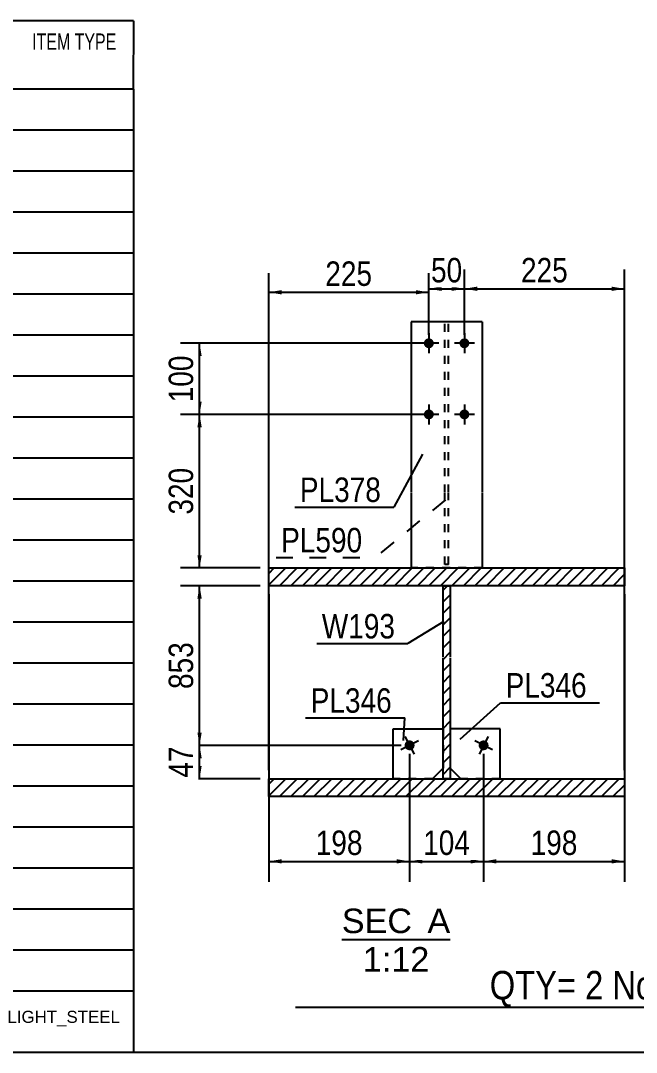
# Model space of a CAD drawing. Header units: millimetres. Extents: x -248 to 165, y -167 to 121.
# Drawn here: x -103.4 to -31.3, y -166.5 to -45.7 of the extents above; entities that cross this region are included whole.
import ezdxf

# ---------------------------------------------------------------- set-up
doc = ezdxf.new("R2010")
doc.units = ezdxf.units.MM
doc.linetypes.add('DXK_LINE_DOT1', pattern=[1.8814, 0.9407, -0.9407])
doc.linetypes.add('DXK_LINE_DOT2', pattern=[3.9198, 1.9599, -1.9599])
doc.styles.add('Arial', font='ARIAL.TTF', dxfattribs={"height": 0.2})
doc.styles.add('Arial Narrow', font='ARIALN.TTF', dxfattribs={"height": 0.2})

# ---------------------------------------------------------------- blocks, each defined once
blk = doc.blocks.new('Unknown-629050320-1210')
at = {"color": 5, "linetype": 'Continuous'}
blk.add_line((-245.12, -166.48), (164.88, -166.48), dxfattribs=at)
blk = doc.blocks.new('Unknown-629050320-12 - 3077')
at = {"color": 1, "linetype": 'Continuous'}
blk.add_line((-65.82, -153.3), (-53.13, -153.3), dxfattribs=at)
at = {"color": 0, "linetype": 'Continuous'}
for points in [[(-57.59, -152.55), (-57.59, -149.55), (-65.82, -149.55), (-65.82, -152.55)], [(-53.13, -152.55), (-53.13, -149.55), (-55.79, -149.55), (-55.79, -152.55)], [(-55.58, -157.05), (-55.58, -154.05), (-63.36, -154.05), (-63.36, -157.05)]]:
    blk.add_wipeout(points, dxfattribs=at)
at = {"color": 136, "linetype": 'Continuous', "style": 'Arial'}
for s, height, p in [('SEC', 2.865, (-65.82, -152.55)), ('A', 2.87, (-55.79, -152.55)), ('1:12', 2.865, (-63.36, -157.05))]:
    blk.add_text(s, height=height, dxfattribs=at).set_placement(p)
blk = doc.blocks.new('Part-629050320-3089 - 3077')
at = {"linetype": 'Continuous'}
h = blk.add_hatch(dxfattribs=at)
h.set_pattern_fill('', scale=0.3, style=0, pattern_type=0)
h.set_pattern_definition([(45, (-32.7112, -111.8819), (-0.67352, 0.67352), [])])
h.paths.add_polyline_path([(-74.38, -111.88), (-32.71, -111.88), (-32.71, -109.8), (-74.38, -109.8)])
at = {"color": 2, "linetype": 'Continuous'}
for p, q in [((-74.38, -111.88), (-74.38, -109.8)), ((-74.38, -109.8), (-32.71, -109.8)), ((-32.71, -109.8), (-32.71, -111.88)), ((-32.71, -111.88), (-74.38, -111.88))]:
    blk.add_line(p, q, dxfattribs=at)
blk = doc.blocks.new('Part-629050320-3090 - 3077')
at = {"linetype": 'Continuous'}
h = blk.add_hatch(dxfattribs=at)
h.set_pattern_fill('', scale=0.3, style=0, pattern_type=0)
h.set_pattern_definition([(45, (-32.7112, -136.5652), (-0.67352, 0.67352), [])])
h.paths.add_polyline_path([(-74.38, -136.57), (-32.71, -136.57), (-32.71, -134.48), (-74.38, -134.48)])
at = {"color": 2, "linetype": 'Continuous'}
for p, q in [((-74.38, -136.57), (-74.38, -134.48)), ((-74.38, -134.48), (-32.71, -134.48)), ((-32.71, -134.48), (-32.71, -136.57)), ((-32.71, -136.57), (-74.38, -136.57))]:
    blk.add_line(p, q, dxfattribs=at)
blk = doc.blocks.new('Part-629050320-3091 - 3077')
at = {"linetype": 'Continuous'}
h = blk.add_hatch(dxfattribs=at)
h.set_pattern_fill('', scale=0.3, style=0, pattern_type=0)
h.set_pattern_definition([(45, (-53.1279, -134.4819), (-0.67352, 0.67352), [])])
h.paths.add_polyline_path([(-53.96, -134.48), (-53.13, -134.48), (-53.13, -111.88), (-53.96, -111.88)])
at = {"color": 2, "linetype": 'Continuous'}
for p, q in [((-53.96, -120.22), (-53.96, -111.88)), ((-53.96, -111.88), (-53.13, -111.88)), ((-53.13, -111.88), (-53.13, -120.22)), ((-53.96, -134.48), (-53.96, -120.32)), ((-53.13, -120.32), (-53.13, -134.48)), ((-53.13, -134.48), (-53.96, -134.48))]:
    blk.add_line(p, q, dxfattribs=at)
blk = doc.blocks.new('Part-629050320-3101 - 3077')
at = {"color": 2, "linetype": 'Continuous'}
for p, q in [((-49.38, -80.99), (-57.71, -80.99)), ((-57.71, -80.99), (-57.71, -100.95)), ((-49.38, -80.99), (-49.38, -100.95)), ((-57.71, -101.05), (-57.71, -109.8)), ((-49.38, -101.05), (-49.38, -109.8))]:
    blk.add_line(p, q, dxfattribs=at)
at = {"color": 7, "linetype": 'DXK_LINE_DOT1'}
blk.add_line((-49.38, -109.8), (-57.71, -109.8), dxfattribs=at)
blk = doc.blocks.new('Part-629050320-3132 - 3077')
at = {"color": 2, "linetype": 'Continuous'}
for p, q in [((-59.79, -134.48), (-59.79, -128.65)), ((-59.79, -128.65), (-53.96, -128.65)), ((-53.96, -133.23), (-55.21, -134.48))]:
    blk.add_line(p, q, dxfattribs=at)
at = {"color": 7, "linetype": 'DXK_LINE_DOT1'}
for p, q in [((-53.96, -128.65), (-53.96, -133.23)), ((-55.21, -134.48), (-59.79, -134.48))]:
    blk.add_line(p, q, dxfattribs=at)
blk = doc.blocks.new('Part-629050320-3137 - 3077')
at = {"color": 7, "linetype": 'DXK_LINE_DOT1'}
for p, q in [((-53.34, -80.99), (-53.75, -80.99)), ((-53.75, -100.95), (-53.75, -80.99)), ((-53.34, -100.95), (-53.34, -80.99)), ((-53.75, -109.38), (-53.75, -101.05)), ((-53.34, -109.38), (-53.34, -101.05)), ((-53.34, -109.38), (-53.75, -109.38))]:
    blk.add_line(p, q, dxfattribs=at)
blk = doc.blocks.new('Bolt-629050320-3141 - 3077')
at = {"linetype": 'Continuous'}
for points in [[(-55.04, -83.49, -1), (-56.21, -83.49, -1)], [(-50.88, -83.49, -1), (-52.04, -83.49, -1)], [(-55.04, -91.82, -1), (-56.21, -91.82, -1)], [(-50.88, -91.82, -1), (-52.04, -91.82, -1)]]:
    blk.add_hatch(color=3, dxfattribs=at).paths.add_polyline_path(points)
at = {"color": 3, "linetype": 'Continuous'}
for p, q in [((-55.63, -82.32), (-55.63, -84.66)), ((-51.46, -82.32), (-51.46, -84.66)), ((-54.46, -83.49), (-56.79, -83.49)), ((-50.29, -83.49), (-52.63, -83.49)), ((-55.63, -90.66), (-55.63, -92.99)), ((-51.46, -90.66), (-51.46, -92.99)), ((-54.46, -91.82), (-56.79, -91.82)), ((-50.29, -91.82), (-52.63, -91.82))]:
    blk.add_line(p, q, dxfattribs=at)
blk = doc.blocks.new('Part-629050320-3993 - 3077')
at = {"color": 2, "linetype": 'Continuous'}
for p, q in [((-47.29, -128.65), (-53.13, -128.65)), ((-47.29, -134.48), (-47.29, -128.65)), ((-53.13, -133.23), (-51.88, -134.48))]:
    blk.add_line(p, q, dxfattribs=at)
at = {"color": 7, "linetype": 'DXK_LINE_DOT1'}
for p, q in [((-53.13, -128.65), (-53.13, -133.23)), ((-47.29, -134.48), (-51.88, -134.48))]:
    blk.add_line(p, q, dxfattribs=at)
blk = doc.blocks.new('Bolt-629050320-4001 - 3077')
at = {"linetype": 'Continuous'}
blk.add_hatch(color=3, dxfattribs=at).paths.add_polyline_path([(-57.36, -130.3, -1), (-58.4, -130.83, -1)])
at = {"color": 3, "linetype": 'Continuous'}
for p, q in [((-56.84, -130.03), (-58.91, -131.1)), ((-58.42, -129.53), (-57.34, -131.6))]:
    blk.add_line(p, q, dxfattribs=at)
blk = doc.blocks.new('Bolt-629050320-4004 - 3077')
at = {"linetype": 'Continuous'}
blk.add_hatch(color=3, dxfattribs=at).paths.add_polyline_path([(-48.69, -130.83, -1), (-49.73, -130.3, -1)])
at = {"color": 3, "linetype": 'Continuous'}
for p, q in [((-48.18, -131.1), (-50.25, -130.03)), ((-48.67, -129.53), (-49.75, -131.6))]:
    blk.add_line(p, q, dxfattribs=at)
blk = doc.blocks.new('StraightDimension-629050320-3224 - 3077')
at = {"linetype": 'Continuous'}
for points in [[(-72.88, -144.4), (-74.38, -144.15), (-72.88, -143.9)], [(-59.38, -143.9), (-57.88, -144.15), (-59.38, -144.4)]]:
    blk.add_hatch(color=7, dxfattribs=at).paths.add_polyline_path(points)
at = {"color": 7, "linetype": 'Continuous'}
for p, q in [((-74.38, -112.88), (-74.38, -146.55)), ((-57.88, -131.57), (-57.88, -146.55)), ((-74.38, -144.15), (-57.88, -144.15))]:
    blk.add_line(p, q, dxfattribs=at)
at = {"color": 0}
blk.add_wipeout([(-62.79, -144), (-62.79, -139.8), (-69.47, -139.8), (-69.47, -144)], dxfattribs=at)
at = {"color": 3, "style": 'Arial Narrow'}
blk.add_text('198', height=2.863, dxfattribs=at).set_placement((-68.87, -143.4))
blk = doc.blocks.new('StraightDimension-629050320-3253 - 3077')
at = {"linetype": 'Continuous'}
for points in [[(-54.13, -77.36), (-55.63, -77.11), (-54.13, -76.86)], [(-52.96, -76.86), (-51.46, -77.11), (-52.96, -77.36)]]:
    blk.add_hatch(color=7, dxfattribs=at).paths.add_polyline_path(points)
at = {"color": 7, "linetype": 'Continuous'}
for p, q in [((-55.63, -82.49), (-55.63, -74.86)), ((-51.46, -82.49), (-51.46, -74.86)), ((-55.63, -77.11), (-51.46, -77.11))]:
    blk.add_line(p, q, dxfattribs=at)
at = {"color": 0}
blk.add_wipeout([(-51.12, -76.96), (-51.12, -72.76), (-55.97, -72.76), (-55.97, -76.96)], dxfattribs=at)
at = {"color": 3, "style": 'Arial Narrow'}
blk.add_text('50', height=2.863, dxfattribs=at).set_placement((-55.37, -76.36))
blk = doc.blocks.new('StraightDimension-629050320-3188 - 3077')
at = {"linetype": 'Continuous'}
for points in [[(-82.73, -113.38), (-82.48, -111.88), (-82.23, -113.38)], [(-82.23, -129.07), (-82.48, -130.57), (-82.73, -129.07)]]:
    blk.add_hatch(color=7, dxfattribs=at).paths.add_polyline_path(points)
at = {"color": 7, "linetype": 'Continuous'}
for p, q in [((-75.38, -111.88), (-84.73, -111.88)), ((-82.48, -130.57), (-82.48, -111.88)), ((-58.88, -130.57), (-84.73, -130.57))]:
    blk.add_line(p, q, dxfattribs=at)
at = {"color": 0}
blk.add_wipeout([(-82.63, -117.88), (-86.83, -117.88), (-86.83, -124.57), (-82.63, -124.57)], dxfattribs=at)
at = {"color": 3, "style": 'Arial Narrow'}
blk.add_text('853', height=2.863, rotation=90.0002, dxfattribs=at).set_placement((-83.23, -123.97))
blk = doc.blocks.new('StraightDimension-629050320-3195 - 3077')
at = {"linetype": 'Continuous'}
for points in [[(-82.73, -132.07), (-82.48, -130.57), (-82.23, -132.07)], [(-82.23, -132.98), (-82.48, -134.48), (-82.73, -132.98)]]:
    blk.add_hatch(color=7, dxfattribs=at).paths.add_polyline_path(points)
at = {"color": 7, "linetype": 'Continuous'}
for p, q in [((-58.88, -130.57), (-84.73, -130.57)), ((-82.48, -134.48), (-82.48, -130.57)), ((-75.38, -134.48), (-84.73, -134.48))]:
    blk.add_line(p, q, dxfattribs=at)
at = {"color": 0}
blk.add_wipeout([(-82.63, -130.1), (-86.83, -130.1), (-86.83, -134.95), (-82.63, -134.95)], dxfattribs=at)
at = {"color": 3, "style": 'Arial Narrow'}
blk.add_text('47', height=2.863, rotation=90.0002, dxfattribs=at).set_placement((-83.23, -134.35))
blk = doc.blocks.new('StraightDimension-629050320-3203 - 3077')
at = {"linetype": 'Continuous'}
for points in [[(-82.73, -84.99), (-82.48, -83.49), (-82.23, -84.99)], [(-82.23, -90.32), (-82.48, -91.82), (-82.73, -90.32)]]:
    blk.add_hatch(color=7, dxfattribs=at).paths.add_polyline_path(points)
at = {"color": 7, "linetype": 'Continuous'}
for p, q in [((-56.63, -83.49), (-84.73, -83.49)), ((-82.48, -91.82), (-82.48, -83.49)), ((-56.63, -91.82), (-84.73, -91.82))]:
    blk.add_line(p, q, dxfattribs=at)
at = {"color": 0}
blk.add_wipeout([(-82.63, -84.31), (-86.83, -84.31), (-86.83, -91), (-82.63, -91)], dxfattribs=at)
at = {"color": 3, "style": 'Arial Narrow'}
blk.add_text('100', height=2.863, rotation=90.0002, dxfattribs=at).set_placement((-83.23, -90.4))
blk = doc.blocks.new('StraightDimension-629050320-3213 - 3077')
at = {"linetype": 'Continuous'}
for points in [[(-82.73, -93.32), (-82.48, -91.82), (-82.23, -93.32)], [(-82.23, -108.3), (-82.48, -109.8), (-82.73, -108.3)]]:
    blk.add_hatch(color=7, dxfattribs=at).paths.add_polyline_path(points)
at = {"color": 7, "linetype": 'Continuous'}
for p, q in [((-56.63, -91.82), (-84.73, -91.82)), ((-82.48, -109.8), (-82.48, -91.82)), ((-75.38, -109.8), (-84.73, -109.8))]:
    blk.add_line(p, q, dxfattribs=at)
at = {"color": 0}
blk.add_wipeout([(-82.63, -97.47), (-86.83, -97.47), (-86.83, -104.15), (-82.63, -104.15)], dxfattribs=at)
at = {"color": 3, "style": 'Arial Narrow'}
blk.add_text('320', height=2.863, rotation=90.0002, dxfattribs=at).set_placement((-83.23, -103.55))
blk = doc.blocks.new('StraightDimension-629050320-3231 - 3077')
at = {"linetype": 'Continuous'}
for points in [[(-56.38, -144.4), (-57.88, -144.15), (-56.38, -143.9)], [(-50.71, -143.9), (-49.21, -144.15), (-50.71, -144.4)]]:
    blk.add_hatch(color=7, dxfattribs=at).paths.add_polyline_path(points)
at = {"color": 7, "linetype": 'Continuous'}
for p, q in [((-57.88, -131.57), (-57.88, -146.55)), ((-49.21, -131.57), (-49.21, -146.55)), ((-57.88, -144.15), (-49.21, -144.15))]:
    blk.add_line(p, q, dxfattribs=at)
at = {"color": 0}
blk.add_wipeout([(-50.2, -144), (-50.2, -139.8), (-56.89, -139.8), (-56.89, -144)], dxfattribs=at)
at = {"color": 3, "style": 'Arial Narrow'}
blk.add_text('104', height=2.863, dxfattribs=at).set_placement((-56.29, -143.4))
blk = doc.blocks.new('StraightDimension-629050320-3235 - 3077')
at = {"linetype": 'Continuous'}
for points in [[(-47.71, -144.4), (-49.21, -144.15), (-47.71, -143.9)], [(-34.21, -143.9), (-32.71, -144.15), (-34.21, -144.4)]]:
    blk.add_hatch(color=7, dxfattribs=at).paths.add_polyline_path(points)
at = {"color": 7, "linetype": 'Continuous'}
for p, q in [((-32.71, -112.88), (-32.71, -146.55)), ((-49.21, -131.57), (-49.21, -146.55)), ((-49.21, -144.15), (-32.71, -144.15))]:
    blk.add_line(p, q, dxfattribs=at)
at = {"color": 0}
blk.add_wipeout([(-37.62, -144), (-37.62, -139.8), (-44.3, -139.8), (-44.3, -144)], dxfattribs=at)
at = {"color": 3, "style": 'Arial Narrow'}
blk.add_text('198', height=2.863, dxfattribs=at).set_placement((-43.7, -143.4))
blk = doc.blocks.new('StraightDimension-629050320-3243 - 3077')
at = {"linetype": 'Continuous'}
for points in [[(-72.88, -77.77), (-74.38, -77.52), (-72.88, -77.27)], [(-57.13, -77.27), (-55.63, -77.52), (-57.13, -77.77)]]:
    blk.add_hatch(color=7, dxfattribs=at).paths.add_polyline_path(points)
at = {"color": 7, "linetype": 'Continuous'}
for p, q in [((-74.38, -133.48), (-74.38, -75.27)), ((-55.63, -82.49), (-55.63, -75.27)), ((-74.38, -77.52), (-55.63, -77.52))]:
    blk.add_line(p, q, dxfattribs=at)
at = {"color": 0}
blk.add_wipeout([(-61.66, -77.37), (-61.66, -73.17), (-68.35, -73.17), (-68.35, -77.37)], dxfattribs=at)
at = {"color": 3, "style": 'Arial Narrow'}
blk.add_text('225', height=2.863, dxfattribs=at).set_placement((-67.75, -76.77))
blk = doc.blocks.new('StraightDimension-629050320-3263 - 3077')
at = {"linetype": 'Continuous'}
for points in [[(-49.96, -77.36), (-51.46, -77.11), (-49.96, -76.86)], [(-34.21, -76.86), (-32.71, -77.11), (-34.21, -77.36)]]:
    blk.add_hatch(color=7, dxfattribs=at).paths.add_polyline_path(points)
at = {"color": 7, "linetype": 'Continuous'}
for p, q in [((-51.46, -82.49), (-51.46, -74.86)), ((-32.71, -133.48), (-32.71, -74.86)), ((-51.46, -77.11), (-32.71, -77.11))]:
    blk.add_line(p, q, dxfattribs=at)
at = {"color": 0}
blk.add_wipeout([(-38.74, -76.96), (-38.74, -72.76), (-45.43, -72.76), (-45.43, -76.96)], dxfattribs=at)
at = {"color": 3, "style": 'Arial Narrow'}
blk.add_text('225', height=2.863, dxfattribs=at).set_placement((-44.83, -76.36))
blk = doc.blocks.new('CBS_BOM-629050320-7439')
at = {"color": 7, "linetype": 'Continuous'}
for p, q in [((-245.15, -45.71), (-90.23, -45.71)), ((-90.23, -45.72), (-90.24, -53.7)), ((-245.15, -53.71), (-90.23, -53.71)), ((-90.23, -53.72), (-90.23, -58.51)), ((-233.15, -58.51), (-90.23, -58.51)), ((-90.23, -58.52), (-90.23, -63.31)), ((-233.15, -63.31), (-90.23, -63.31)), ((-90.23, -63.32), (-90.23, -68.11)), ((-233.15, -68.11), (-90.23, -68.11)), ((-90.23, -68.12), (-90.23, -72.91)), ((-233.15, -72.91), (-90.23, -72.91)), ((-90.23, -72.92), (-90.23, -77.71)), ((-233.15, -77.71), (-90.23, -77.71)), ((-90.23, -77.72), (-90.23, -82.51)), ((-233.15, -82.51), (-90.23, -82.51)), ((-90.23, -82.52), (-90.23, -87.31)), ((-233.15, -87.31), (-90.23, -87.31)), ((-90.23, -87.32), (-90.23, -92.11)), ((-233.15, -92.11), (-90.23, -92.11)), ((-90.23, -92.12), (-90.23, -96.91)), ((-233.15, -96.91), (-90.23, -96.91)), ((-90.23, -96.92), (-90.23, -101.71)), ((-233.15, -101.71), (-90.23, -101.71)), ((-90.23, -101.72), (-90.23, -106.51)), ((-233.15, -106.51), (-90.23, -106.51)), ((-90.23, -106.52), (-90.23, -111.31)), ((-233.15, -111.31), (-90.23, -111.31)), ((-90.23, -111.32), (-90.23, -116.11)), ((-233.15, -116.11), (-90.23, -116.11)), ((-90.23, -116.12), (-90.23, -120.91)), ((-233.15, -120.91), (-90.23, -120.91)), ((-90.23, -120.92), (-90.23, -125.71)), ((-233.15, -125.71), (-90.23, -125.71)), ((-90.23, -125.72), (-90.23, -130.51)), ((-233.15, -130.51), (-90.23, -130.51)), ((-90.23, -130.52), (-90.23, -135.31)), ((-233.15, -135.31), (-90.23, -135.31)), ((-90.23, -135.32), (-90.23, -140.11)), ((-233.15, -140.11), (-90.23, -140.11)), ((-90.23, -140.12), (-90.23, -144.91)), ((-233.15, -144.91), (-90.23, -144.91)), ((-90.23, -144.92), (-90.23, -149.71)), ((-233.15, -149.71), (-90.23, -149.71)), ((-90.23, -149.72), (-90.23, -154.51)), ((-233.15, -154.51), (-90.23, -154.51)), ((-90.23, -154.52), (-90.23, -159.31)), ((-233.15, -159.31), (-90.23, -159.31)), ((-90.23, -159.31), (-90.23, -166.51)), ((-245.15, -166.51), (-90.23, -166.51))]:
    blk.add_line(p, q, dxfattribs=at)
at = {"color": 3, "linetype": 'Continuous', "style": 'Arial', "width": 0.7}
blk.add_text('ITEM TYPE', height=1.91, dxfattribs=at).set_placement((-102.09, -49.13))
at = {"color": 6, "linetype": 'Continuous', "style": 'Arial'}
blk.add_text('LIGHT_STEEL', height=1.4135, dxfattribs=at).set_placement((-104.98, -163.06))
blk = doc.blocks.new('CBS_CALLOFF-629050320-7440')
at = {"color": 7, "linetype": 'Continuous'}
blk.add_line((-71.24, -161.21), (44.99, -161.23), dxfattribs=at)
at = {"color": 3, "linetype": 'Continuous', "style": 'Arial Narrow'}
blk.add_text('QTY= 2 Nos.      COLUMN     MKD : C131', height=3.3405, dxfattribs=at).set_placement((-48.49, -160.32))
blk = doc.blocks.new('Mark-629050320-3128 - 3077')
at = {"color": 7, "linetype": 'Continuous'}
blk.add_line((-58.6, -129.98), (-58.45, -127.35), dxfattribs=at)
at = {"color": 0}
blk.add_wipeout([(-59.95, -126.75), (-59.95, -123.75), (-69.46, -123.75), (-69.46, -126.75)], dxfattribs=at)
blk.add_wipeout([(-59.95, -126.75), (-59.95, -123.75), (-69.46, -123.75), (-69.46, -126.75)], dxfattribs=at)
at = {"color": 7, "linetype": 'Continuous'}
blk.add_line((-70.06, -127.35), (-58.45, -127.35), dxfattribs=at)
at = {"color": 3, "style": 'Arial Narrow'}
blk.add_text('PL346', height=2.863, dxfattribs=at).set_placement((-69.46, -126.75))
blk = doc.blocks.new('Mark-629050320-3097 - 3077')
at = {"color": 7, "linetype": 'Continuous'}
blk.add_line((-56.36, -96.46), (-59.72, -102.67), dxfattribs=at)
at = {"color": 0}
blk.add_wipeout([(-61.22, -102.07), (-61.22, -99.07), (-70.73, -99.07), (-70.73, -102.07)], dxfattribs=at)
blk.add_wipeout([(-61.22, -102.07), (-61.22, -99.07), (-70.73, -99.07), (-70.73, -102.07)], dxfattribs=at)
at = {"color": 7, "linetype": 'Continuous'}
blk.add_line((-71.33, -102.67), (-59.72, -102.67), dxfattribs=at)
at = {"color": 3, "style": 'Arial Narrow'}
blk.add_text('PL378', height=2.863, dxfattribs=at).set_placement((-70.73, -102.07))
blk = doc.blocks.new('Mark-629050320-3133 - 3077')
at = {"color": 7, "linetype": 'DXK_LINE_DOT2'}
blk.add_line((-53.67, -101.81), (-61.92, -108.57), dxfattribs=at)
at = {"color": 0}
blk.add_wipeout([(-63.42, -107.97), (-63.42, -104.97), (-72.92, -104.97), (-72.92, -107.97)], dxfattribs=at)
blk.add_wipeout([(-63.42, -107.97), (-63.42, -104.97), (-72.92, -104.97), (-72.92, -107.97)], dxfattribs=at)
at = {"color": 7, "linetype": 'DXK_LINE_DOT2'}
blk.add_line((-73.52, -108.57), (-61.92, -108.57), dxfattribs=at)
at = {"color": 3, "style": 'Arial Narrow'}
blk.add_text('PL590', height=2.863, dxfattribs=at).set_placement((-72.92, -107.97))
blk = doc.blocks.new('Mark-629050320-6105 - 3077')
at = {"color": 7, "linetype": 'Continuous'}
blk.add_line((-53.88, -116.07), (-58.07, -118.65), dxfattribs=at)
at = {"color": 0}
blk.add_wipeout([(-59.57, -118.05), (-59.57, -115.05), (-68.16, -115.05), (-68.16, -118.05)], dxfattribs=at)
blk.add_wipeout([(-59.57, -118.05), (-59.57, -115.05), (-68.16, -115.05), (-68.16, -118.05)], dxfattribs=at)
at = {"color": 7, "linetype": 'Continuous'}
blk.add_line((-68.76, -118.65), (-58.07, -118.65), dxfattribs=at)
at = {"color": 3, "style": 'Arial Narrow'}
blk.add_text('W193', height=2.863, dxfattribs=at).set_placement((-68.16, -118.05))
blk = doc.blocks.new('Mark-629050320-6108 - 3077')
at = {"color": 0}
blk.add_wipeout([(-37.13, -124.97), (-37.13, -121.97), (-46.63, -121.97), (-46.63, -124.97)], dxfattribs=at)
blk.add_wipeout([(-37.13, -124.97), (-37.13, -121.97), (-46.63, -121.97), (-46.63, -124.97)], dxfattribs=at)
at = {"color": 7, "linetype": 'Continuous'}
for p, q in [((-51.94, -129.84), (-47.23, -125.57)), ((-47.23, -125.57), (-35.63, -125.57))]:
    blk.add_line(p, q, dxfattribs=at)
at = {"color": 3, "style": 'Arial Narrow'}
blk.add_text('PL346', height=2.863, dxfattribs=at).set_placement((-46.63, -124.97))

msp = doc.modelspace()

# ---------------------------------------------------------------- block references
for name in ['Unknown-629050320-1210', 'CBS_BOM-629050320-7439', 'Part-629050320-3101 - 3077', 'Part-629050320-3137 - 3077', 'Bolt-629050320-3141 - 3077', 'Part-629050320-3089 - 3077', 'Part-629050320-3091 - 3077', 'Part-629050320-3132 - 3077', 'Part-629050320-3993 - 3077', 'Bolt-629050320-4001 - 3077', 'Bolt-629050320-4004 - 3077', 'Part-629050320-3090 - 3077']:
    msp.add_blockref(name, (0, 0))

# ---------------------------------------------------------------- next in the draw order: block references
for name in ['StraightDimension-629050320-3253 - 3077', 'StraightDimension-629050320-3203 - 3077', 'StraightDimension-629050320-3224 - 3077', 'Unknown-629050320-12 - 3077']:
    msp.add_blockref(name, (0, 0))

# ---------------------------------------------------------------- next in the draw order: block references
for name in ['StraightDimension-629050320-3213 - 3077', 'StraightDimension-629050320-3188 - 3077', 'StraightDimension-629050320-3231 - 3077', 'CBS_CALLOFF-629050320-7440']:
    msp.add_blockref(name, (0, 0))

# ---------------------------------------------------------------- next in the draw order: block references
for name in ['StraightDimension-629050320-3235 - 3077', 'StraightDimension-629050320-3195 - 3077']:
    msp.add_blockref(name, (0, 0))

# ---------------------------------------------------------------- next in the draw order: block references
for name in ['StraightDimension-629050320-3243 - 3077', 'StraightDimension-629050320-3263 - 3077']:
    msp.add_blockref(name, (0, 0))

# ---------------------------------------------------------------- next in the draw order: block references
for name in ['Mark-629050320-3097 - 3077', 'Mark-629050320-6105 - 3077', 'Mark-629050320-6108 - 3077', 'Mark-629050320-3128 - 3077']:
    msp.add_blockref(name, (0, 0))

# ---------------------------------------------------------------- next in the draw order: block references
msp.add_blockref('Mark-629050320-3133 - 3077', (0, 0))

doc.saveas('drawing.dxf')
